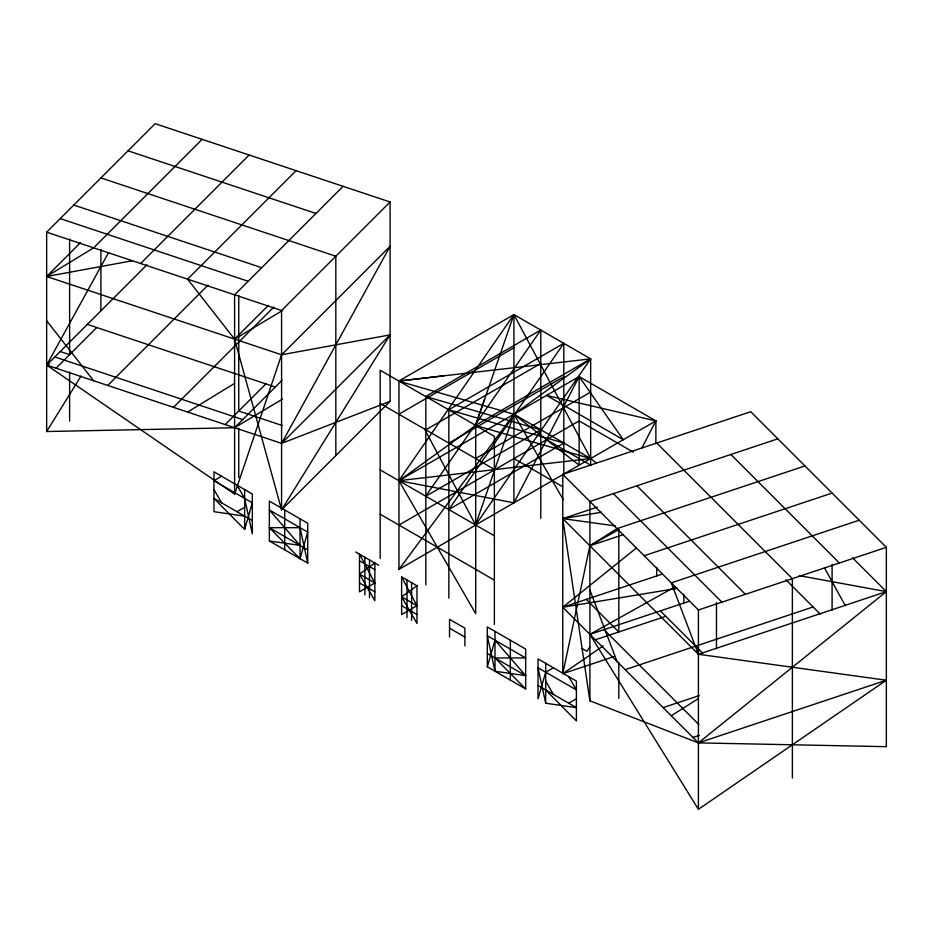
<?xml version="1.0" encoding="UTF-8"?>
<svg xmlns="http://www.w3.org/2000/svg" width="933" height="933" viewBox="0 0 933 933"><rect width="100%" height="100%" fill="white"/><g stroke="black" fill="none" stroke-linecap="round" stroke-linejoin="round"><path stroke-width="1.4" d="M252.318 520.556L213.96 498.409L244.644 529.419L252.318 502.829L213.96 480.682L221.634 476.25M307.715 563.112L300.041 527.681L269.357 527.681L300.041 558.692L307.715 532.113L269.357 509.954L300.041 545.397L269.357 540.965L269.357 501.103L307.715 523.25L307.715 563.112L269.357 540.965M487.318 666.803L494.991 640.225L525.676 675.667L494.991 671.235L487.318 635.805L525.676 657.952L494.991 657.952L525.676 688.962L525.676 649.088L487.318 626.941L487.318 666.803L525.676 688.962M146.971 264.762L46.65 365.083L234.591 494.175L281.579 354.785L390.087 246.277L281.579 443.385L46.65 365.083L108.555 252.633M655.876 443.746L655.876 420.888L475.573 524.987L513.931 414.24L590.659 358.867L513.931 314.573L398.846 381.014L590.659 358.867L590.659 465.684M475.433 425.238L484.554 399.371M596.28 462.931L590.659 458.535L513.931 314.573L398.846 480.682L513.931 502.84L579.148 376.582L655.876 420.888L641.904 447.933M282.559 399.079L234.591 427.722L46.65 431.524L81.031 376.081M80.436 242.697L46.65 276.483L281.579 354.785L390.087 334.877L281.579 509.838L234.591 339.134L187.603 279.165L296.111 170.657M589.901 646.896L586.939 651.304L582.11 648.505M540.79 330.037L425.693 496.286L540.79 429.833L425.693 396.513L540.79 330.037L540.79 518.34M563.812 474.046L563.812 343.332L448.715 509.57L563.812 443.128M475.573 524.987L590.659 358.867L475.573 425.308L513.931 314.573L513.931 502.84M443.781 375.824L398.974 381.096L398.974 569.363L513.931 414.24L590.659 458.535L398.846 480.682L579.148 376.582L623.267 439.711L546.54 395.417L655.876 420.888M46.65 431.524L46.65 232.177L155.158 123.681L390.087 201.983L390.087 401.33L281.579 509.838L281.579 310.491L390.087 201.983M202.146 139.332L93.638 247.84L46.65 276.483L132.311 260.762M140.626 263.503L249.134 154.995M56.05 368.208L96.74 327.518M107.727 385.434L208.024 285.148M343.099 186.32L234.591 294.828L234.591 494.175M268.377 305.348L234.591 339.134L282.722 310.386M173.515 407.371L273.801 307.074M225.191 424.597L265.882 383.906M234.591 427.722L282.069 380.256M390.087 334.877L281.579 443.385L390.087 401.33M636.364 548.021L562.774 607.243L698.409 742.878L886.35 746.68L886.35 547.333L750.715 411.698L562.774 474.349L562.774 673.696L613.902 656.645M597.318 507.132L562.774 518.643L589.901 700.823L698.409 742.878L886.35 591.627L852.564 557.852M380.174 558.505L380.174 370.238L475.702 425.39L398.974 480.763L437.344 547.216M359.508 574.098L374.856 563.019L374.856 600.677L359.508 574.098L374.856 582.962L359.508 591.814L359.508 554.167L364.873 563.94M416.981 585.772L416.981 623.431L401.633 596.852L416.981 585.772L401.633 576.909L401.633 614.567L416.981 605.704L401.633 576.909M603.219 645.916L562.774 673.696L589.901 545.77L617.028 528.603L804.969 465.952M675.329 586.682L589.901 634.37L698.409 809.319L886.35 680.227L698.409 654.278L562.774 518.643L601.482 512.252M671.282 715.751L698.409 698.584M187.603 412.059L234.591 383.428M398.974 525.057L579.148 420.888L633.239 452.108M398.846 414.24L513.931 347.787M236.982 511.692L244.644 507.26M563.812 343.332L448.715 409.774L563.812 443.035M425.693 429.903L540.79 363.45M448.715 443.187L563.812 376.745M475.573 458.535L590.659 392.093M398.974 569.363L475.702 525.057L424.55 429.087M553.362 667.783L545.688 672.215L538.026 698.794L538.026 658.92L576.384 681.067L576.384 720.941L545.688 689.93M568.71 703.214L576.384 698.794M618.801 529.641L589.901 545.77L623.069 534.714M46.65 365.083L49.367 364.022M777.842 438.825L589.901 501.476L589.901 700.823M644.155 555.73L832.096 493.079M662.267 574.075L562.774 607.243L677.475 588.303M859.223 520.206L671.282 582.857L698.409 654.278L886.35 591.627L799.254 575.649M589.901 634.37L689.394 601.202M595.324 639.793L665.8 616.305M562.774 474.349L698.409 609.984L886.35 547.333M625.168 669.637L813.11 606.986M663.141 707.611L699.237 695.575M692.986 737.455L699.388 735.321M698.409 742.878L886.35 680.227M562.774 518.643L615.453 525.92M244.644 516.124L213.96 511.692L213.96 471.83L252.318 493.977L252.318 533.839L244.644 498.409L236.982 485.113M568.71 676.635L576.384 689.93L538.026 667.783L545.688 703.214L576.384 707.646L538.026 685.498M398.636 381.131L513.931 414.24L579.148 465.182L579.148 376.582M475.364 425.425L590.659 458.535M128.031 150.808L315.972 213.447M100.904 177.923L335.833 256.237L335.833 455.584M73.777 205.05L261.718 267.701M60.213 218.614L248.155 281.265M46.65 232.177L281.579 310.491M87.34 324.392L275.282 387.032M60.213 351.519L69.613 354.645L69.613 239.081M282.489 425.611L238.755 411.033L238.755 295.469M54.79 356.942L242.732 419.582M546.54 439.711L590.566 465.124M475.573 425.483L494.373 436.341L494.373 624.434M513.931 458.535L562.657 486.664M380.174 403.464L494.373 469.392M380.174 469.905L494.373 535.834M380.174 514.211L494.373 580.139M355.741 551.998L378.588 565.211M359.508 560.815L374.856 569.666M401.633 596.852L416.981 605.704M449.543 628.177L464.891 637.041M269.357 527.681L307.715 549.829M487.318 653.52L525.676 675.667M401.633 605.704L416.981 614.567M359.508 582.962L374.856 591.814M730.854 454.488L839.362 562.996M656.739 443.023L792.374 578.658L792.374 778.005M785.901 579.778L820.107 613.984M636.889 485.813L745.397 594.321M613.389 493.639L721.897 602.147M660.377 610.882L702.829 653.322M586.262 599.406L618.812 631.968L618.812 529.408M603.989 629.67L698.84 724.521M46.65 320.777L93.638 380.746M513.931 414.24L563.089 499.377M545.688 681.067L553.362 694.362M213.96 489.545L221.634 502.829M824.445 567.777L845.31 605.68M364.616 563.765L374.856 582.962M589.901 590.076L617.028 661.497M832.096 564.535L832.096 610.252M716.474 602.508L716.474 648.727M698.409 609.984L698.409 809.319M683.866 594.333L683.866 603.045M656.739 567.346L656.739 575.918M618.812 662.302L618.812 698.409M545.688 663.351L545.688 703.214M510.339 640.225L510.339 680.099M494.991 631.373L494.991 671.235M475.702 425.39L475.702 613.657L437.204 546.983M464.891 645.904L464.891 628.177L449.543 619.325L449.543 637.041M448.855 409.855L448.855 598.158M425.833 396.56L425.833 584.863M411.605 582.67L411.605 620.328M407.01 580.011L407.01 617.669M369.48 559.928L369.48 597.575M364.873 557.269L364.873 594.916M300.041 518.818L300.041 558.692M284.693 509.954L284.693 549.829M244.644 489.545L244.644 529.419M238.755 428.364L238.755 477.474M100.904 249.379L100.904 310.829M69.613 371.987L69.613 421.098"/></g></svg>
